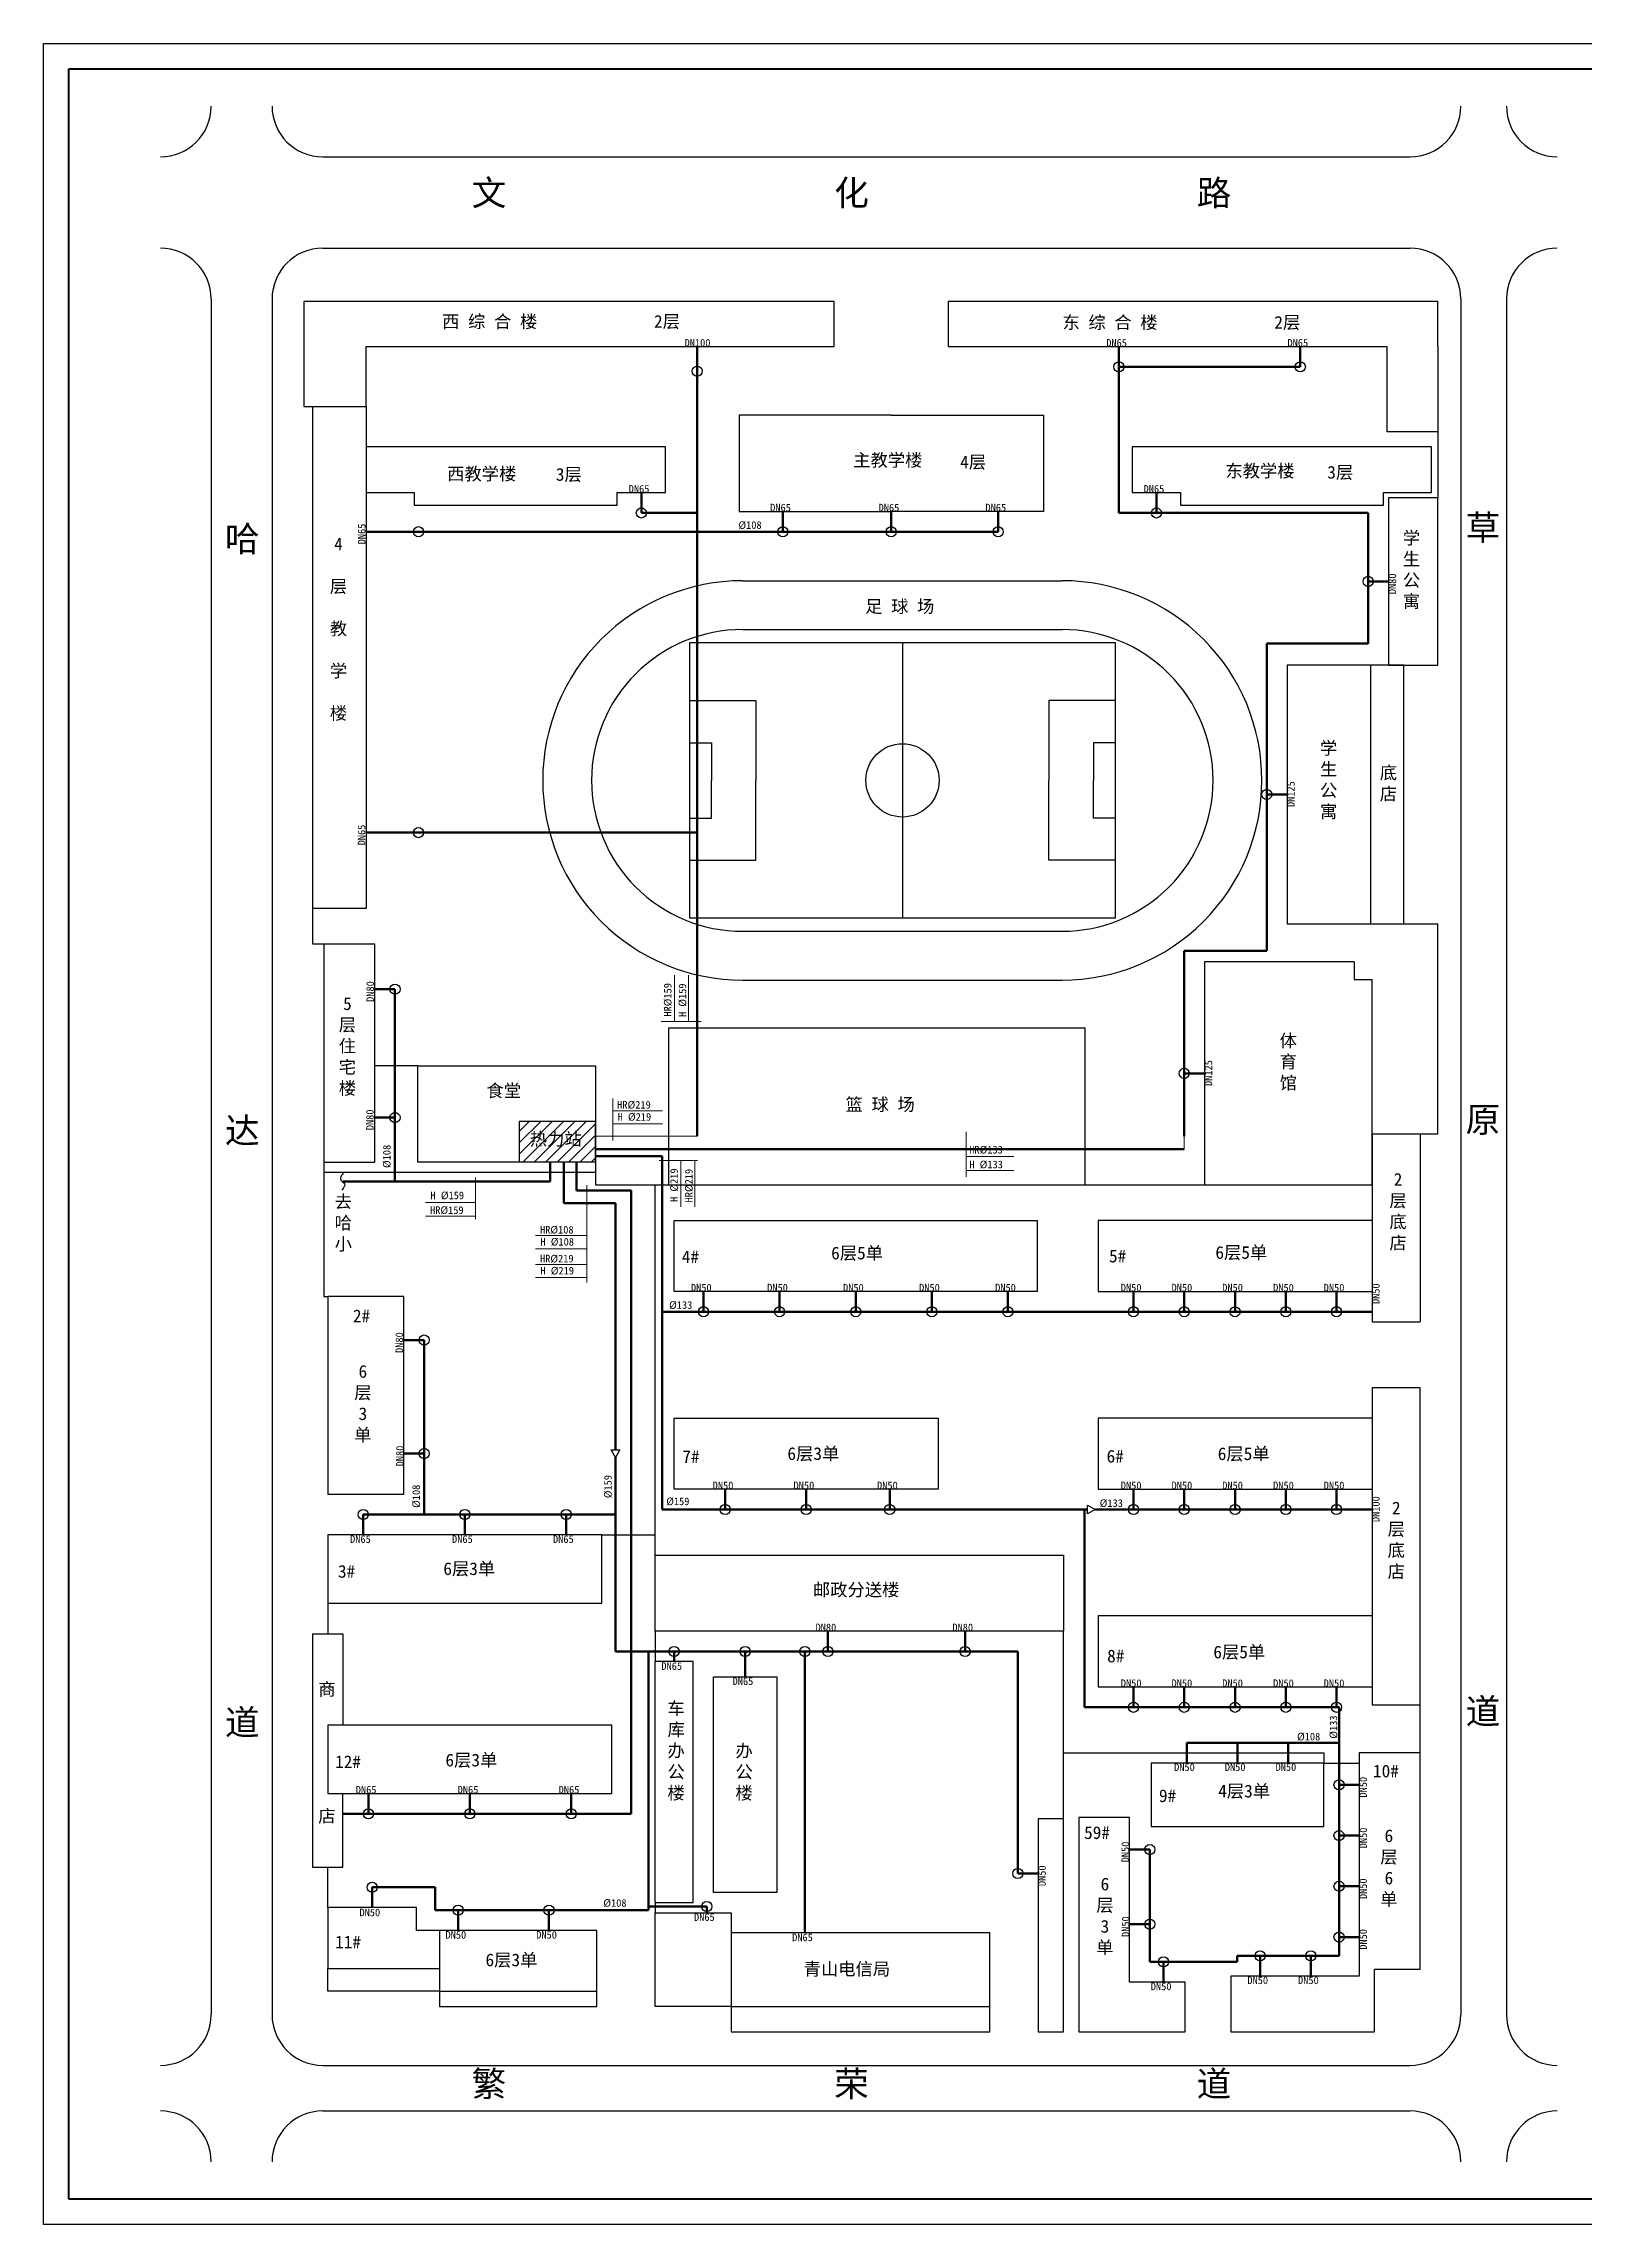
# Model space of a CAD drawing. Header units: millimetres. Extents: x 710 to 1314, y 285 to 715.
# Drawn here: x 710.2 to 1013.8, y 285.3 to 715.3 of the extents above; entities that cross this region are included whole.
import ezdxf

# ---------------------------------------------------------------- set-up
doc = ezdxf.new("R2010")
doc.units = ezdxf.units.MM
doc.layers.add('围栏', color=3, linetype='Continuous')
doc.layers.add('边线', color=1, linetype='Continuous')
doc.layers.add('标注', color=7, linetype='Continuous', lineweight=18)
doc.layers.add('管道', color=7, linetype='Continuous', lineweight=50)

msp = doc.modelspace()

# ---------------------------------------------------------------- hatches: boundary and pattern name
at = {"layer": '标注'}
h = msp.add_hatch(dxfattribs=at)
h.set_pattern_fill('ANSI31', color=5, scale=0.5, style=0)
h.paths.add_polyline_path([(818.93, 494.81), (818.93, 502.81), (803.93, 502.81), (803.93, 494.81)])
h.paths.add_polyline_path([(805.37, 501.24), (817.14, 501.24), (817.14, 496.68), (805.37, 496.68)], flags=24)

# ---------------------------------------------------------------- linework, layer by layer
at = {"lineweight": 40}
for p, q in [((715.18, 290.35), (715.18, 710.35)), ((715.18, 710.35), (1309.18, 710.35)), ((1309.18, 290.35), (715.18, 290.35))]:
    msp.add_line(p, q, dxfattribs=at)
for p, q in [((765.2, 693.01), (979.48, 693.01)), ((765.2, 675.01), (979.48, 675.01)), ((743.2, 665.01), (743.2, 326.71)), ((755.2, 665.01), (755.2, 326.71)), ((769.48, 664.51), (761.48, 664.51)), ((761.48, 664.51), (761.48, 643.81)), ((865.98, 664.51), (769.48, 664.51)), ((865.98, 655.61), (865.98, 664.51)), ((984.98, 664.51), (888.48, 664.51)), ((888.48, 664.51), (888.48, 655.61)), ((984.98, 655.61), (984.98, 664.51)), ((989.48, 665.01), (989.48, 326.71)), ((998.48, 665.01), (998.48, 326.71)), ((773.73, 655.61), (865.98, 655.61)), ((773.73, 643.81), (773.73, 655.61)), ((888.48, 655.61), (974.98, 655.61)), ((974.98, 638.81), (974.98, 655.61)), ((984.98, 655.61), (984.98, 638.81)), ((761.48, 643.81), (773.73, 643.81)), ((763.23, 544.81), (763.23, 643.81)), ((763.23, 643.81), (773.73, 643.81)), ((773.73, 643.81), (773.73, 544.81)), ((877.23, 642.11), (847.23, 642.11)), ((847.23, 642.11), (847.23, 623.11)), ((877.23, 642.11), (907.23, 642.11)), ((907.23, 642.11), (907.23, 623.11)), ((984.98, 638.81), (974.98, 638.81)), ((832.73, 635.81), (773.73, 635.81)), ((773.73, 635.81), (773.73, 626.81)), ((832.73, 626.81), (832.73, 635.81)), ((924.73, 635.81), (924.73, 626.81)), ((983.73, 635.81), (924.73, 635.81)), ((983.73, 626.81), (983.73, 635.81)), ((773.73, 626.81), (783.23, 626.81)), ((783.23, 626.81), (783.23, 624.31)), ((783.23, 624.31), (823.23, 624.31)), ((823.23, 626.81), (832.73, 626.81)), ((823.23, 624.31), (823.23, 626.81)), ((924.73, 626.81), (934.23, 626.81)), ((934.23, 626.81), (934.23, 624.31)), ((934.23, 624.31), (974.23, 624.31)), ((974.23, 624.31), (974.23, 626.81)), ((974.23, 626.81), (983.73, 626.81)), ((974.23, 626.81), (978.23, 626.81)), ((975.23, 625.81), (975.23, 592.81)), ((984.98, 625.81), (975.23, 625.81)), ((984.98, 592.81), (984.98, 625.81)), ((847.23, 623.11), (877.23, 623.11)), ((907.23, 623.11), (877.23, 623.11)), ((847.93, 609.44), (910.91, 609.44)), ((847.93, 599.82), (910.91, 599.82)), ((921.44, 597.19), (837.45, 597.19)), ((837.45, 597.19), (837.45, 542.95)), ((879.44, 597.19), (879.44, 542.95)), ((921.44, 542.95), (921.44, 597.19)), ((978.23, 592.81), (955.23, 592.81)), ((955.23, 592.81), (955.23, 541.81)), ((971.75, 541.81), (971.75, 592.81)), ((975.23, 592.81), (984.98, 592.81)), ((978.23, 541.81), (978.23, 592.81)), ((837.45, 585.82), (850.57, 585.82)), ((850.57, 585.82), (850.57, 570.07)), ((908.31, 585.82), (908.31, 570.07)), ((921.44, 585.82), (908.31, 585.82)), ((837.45, 577.51), (841.82, 577.51)), ((841.82, 577.51), (841.82, 570.07)), ((917.06, 577.51), (917.06, 570.07)), ((921.44, 577.51), (917.06, 577.51)), ((841.82, 562.63), (841.82, 570.07)), ((850.57, 554.32), (850.57, 570.07)), ((908.31, 554.32), (908.31, 570.07)), ((917.06, 562.63), (917.06, 570.07)), ((837.45, 562.63), (841.82, 562.63)), ((921.44, 562.63), (917.06, 562.63)), ((837.45, 554.32), (850.57, 554.32)), ((921.44, 554.32), (908.31, 554.32)), ((773.73, 544.81), (763.23, 544.81)), ((837.45, 542.95), (921.44, 542.95)), ((955.23, 541.81), (978.23, 541.81)), ((775.43, 537.81), (765.43, 537.81)), ((765.43, 537.81), (765.43, 494.81)), ((775.43, 494.81), (775.43, 537.81)), ((847.93, 540.32), (910.91, 540.32)), ((968.48, 534.31), (938.98, 534.31)), ((938.98, 534.31), (938.98, 490.31)), ((968.48, 534.31), (968.48, 530.81)), ((847.93, 530.7), (910.91, 530.7)), ((968.48, 530.81), (971.98, 530.81)), ((971.98, 490.31), (971.98, 530.81)), ((783.93, 494.81), (783.93, 513.81)), ((783.93, 513.81), (818.93, 513.81)), ((818.93, 513.81), (818.93, 494.81)), ((818.93, 502.81), (803.93, 502.81)), ((803.93, 502.81), (803.93, 494.81)), ((818.93, 494.81), (818.93, 502.81)), ((981.48, 500.31), (971.98, 500.31)), ((971.98, 500.31), (971.98, 463.31)), ((981.48, 500.31), (981.48, 463.31)), ((765.43, 494.81), (775.43, 494.81)), ((818.93, 494.81), (783.93, 494.81)), ((938.98, 490.31), (971.98, 490.31)), ((834.48, 469.31), (834.48, 483.31)), ((834.48, 483.31), (905.98, 483.31)), ((905.98, 483.31), (905.98, 469.31)), ((971.98, 483.31), (917.98, 483.31)), ((917.98, 483.31), (917.98, 469.31)), ((971.98, 483.31), (971.98, 469.31)), ((905.98, 469.31), (834.48, 469.31)), ((917.98, 469.31), (971.98, 469.31)), ((781.18, 468.31), (766.18, 468.31)), ((766.18, 468.31), (766.18, 429.31)), ((781.18, 429.31), (781.18, 468.31)), ((971.98, 463.31), (981.48, 463.31)), ((981.48, 450.31), (971.98, 450.31)), ((971.98, 450.31), (971.98, 391.31)), ((981.48, 387.81), (981.48, 450.31)), ((834.48, 430.31), (834.48, 444.31)), ((834.48, 444.31), (886.48, 444.31)), ((886.48, 444.31), (886.48, 430.31)), ((917.98, 444.31), (917.98, 430.31)), ((971.98, 444.31), (917.98, 444.31)), ((971.98, 444.31), (971.98, 430.31)), ((886.48, 430.31), (834.48, 430.31)), ((917.98, 430.31), (971.98, 430.31)), ((766.18, 429.31), (781.18, 429.31)), ((820.18, 421.31), (766.18, 421.31)), ((766.18, 421.31), (766.18, 407.81)), ((820.18, 407.81), (820.18, 421.31)), ((830.68, 402.31), (830.68, 417.31)), ((830.68, 417.31), (911.18, 417.31)), ((911.18, 417.31), (911.18, 402.31)), ((766.18, 407.81), (820.18, 407.81)), ((917.98, 405.31), (917.98, 391.31)), ((971.98, 405.31), (917.98, 405.31)), ((971.98, 405.31), (971.98, 391.31)), ((911.18, 402.31), (830.68, 402.31)), ((911.18, 402.31), (842.18, 402.31)), ((830.68, 348.81), (830.68, 396.31)), ((838.18, 396.31), (830.68, 396.31)), ((838.18, 348.81), (838.18, 396.31)), ((842.18, 393.31), (854.68, 393.31)), ((842.18, 350.81), (842.18, 393.31)), ((854.68, 393.31), (854.68, 350.81)), ((917.98, 391.31), (971.98, 391.31)), ((971.98, 391.31), (971.98, 387.81)), ((971.98, 387.81), (981.48, 387.81)), ((962.48, 376.31), (928.48, 376.31)), ((928.48, 376.31), (928.48, 363.81)), ((962.48, 363.81), (962.48, 376.31)), ((981.48, 378.31), (969.48, 378.31)), ((969.48, 378.31), (969.48, 334.31)), ((981.48, 335.61), (981.48, 378.31)), ((924.18, 365.61), (914.18, 365.61)), ((914.18, 365.61), (914.18, 323.31)), ((924.18, 333.11), (924.18, 365.61)), ((911.18, 365.31), (906.18, 365.31)), ((906.18, 365.31), (906.18, 323.31)), ((911.18, 323.31), (911.18, 365.31)), ((928.48, 363.81), (962.48, 363.81)), ((830.68, 348.81), (838.18, 348.81)), ((854.68, 350.81), (842.18, 350.81)), ((783.68, 347.81), (766.18, 347.81)), ((766.18, 347.81), (766.18, 335.81)), ((783.68, 343.31), (783.68, 347.81)), ((830.68, 328.31), (830.68, 346.81)), ((830.68, 346.81), (845.68, 346.81)), ((845.68, 346.81), (845.68, 342.81)), ((788.18, 343.31), (783.68, 343.31)), ((819.18, 343.31), (788.18, 343.31)), ((788.18, 343.31), (788.18, 331.31)), ((819.18, 331.31), (819.18, 343.31)), ((896.68, 342.81), (845.68, 342.81)), ((845.68, 342.81), (845.68, 328.31)), ((896.68, 328.31), (896.68, 342.81)), ((766.18, 331.31), (766.18, 335.81)), ((766.18, 335.81), (788.18, 335.81)), ((972.48, 323.31), (972.48, 335.61)), ((981.48, 335.61), (972.48, 335.61)), ((788.18, 331.31), (766.18, 331.31)), ((788.18, 331.31), (819.18, 331.31)), ((788.18, 331.31), (788.18, 328.31)), ((819.18, 328.31), (819.18, 331.31)), ((935.18, 333.11), (924.18, 333.11)), ((935.18, 323.31), (935.18, 333.11)), ((969.48, 334.31), (944.18, 334.31)), ((944.18, 334.31), (944.18, 323.31)), ((788.18, 328.31), (819.18, 328.31)), ((845.68, 328.31), (830.68, 328.31)), ((845.68, 328.31), (896.68, 328.31)), ((845.68, 328.31), (845.68, 323.31)), ((896.68, 323.31), (896.68, 328.31)), ((845.68, 323.31), (896.68, 323.31)), ((906.18, 323.31), (911.18, 323.31)), ((914.18, 323.31), (935.18, 323.31)), ((944.18, 323.31), (972.48, 323.31)), ((765.2, 316.71), (979.48, 316.71)), ((765.2, 307.71), (979.48, 307.71))]:
    msp.add_line(p, q)
at = {"color": 1}
for p, q in [((763.17, 401.81), (769.17, 401.81)), ((763.17, 401.81), (763.17, 355.81)), ((769.17, 401.81), (769.17, 383.81)), ((822.18, 383.81), (766.18, 383.81)), ((766.18, 383.81), (766.18, 370.31)), ((822.18, 370.31), (822.18, 383.81)), ((766.18, 370.31), (822.18, 370.31)), ((769.17, 355.81), (769.17, 370.31)), ((763.17, 355.81), (769.17, 355.81))]:
    msp.add_line(p, q, dxfattribs=at)
for points in [[(822.9, 436.59), (822.03, 438.09), (823.76, 438.09)], [(917.43, 426.31), (915.93, 425.44), (915.93, 427.18)]]:
    msp.add_lwpolyline(points, close=True)
for centre, radius in [((838.98, 650.74), 1), ((922.08, 651.61), 1), ((957.85, 651.61), 1), ((827.98, 622.81), 1), ((929.48, 622.81), 1), ((784.06, 619.11), 1), ((855.87, 619.11), 1), ((877.23, 619.11), 1), ((898.3, 619.11), 1), ((971.23, 609.31), 1), ((879.44, 570.07), 7.22), ((951.23, 567.31), 1), ((784.06, 559.77), 1), ((779.43, 528.91), 1), ((934.98, 512.31), 1), ((779.43, 503.58), 1), ((840.23, 465.31), 1), ((855.23, 465.31), 1), ((870.23, 465.31), 1), ((885.23, 465.31), 1), ((900.23, 465.31), 1), ((924.98, 465.31), 1), ((934.98, 465.31), 1), ((944.98, 465.31), 1), ((954.98, 465.31), 1), ((964.98, 465.31), 1), ((785.18, 459.72), 1), ((785.18, 437.33), 1), ((773.18, 425.31), 1), ((793.18, 425.31), 1), ((813.18, 425.31), 1), ((844.5, 426.31), 1), ((860.48, 426.31), 1), ((876.92, 426.31), 1), ((924.98, 426.31), 1), ((934.98, 426.31), 1), ((944.98, 426.31), 1), ((954.98, 426.31), 1), ((964.98, 426.31), 1), ((834.43, 398.31), 1), ((848.43, 398.31), 1), ((860.22, 398.31), 1), ((864.76, 398.31), 1), ((891.78, 398.31), 1), ((924.98, 387.31), 1), ((934.98, 387.31), 1), ((944.98, 387.31), 1), ((954.98, 387.31), 1), ((964.98, 387.31), 1), ((965.48, 372.01), 1), ((965.48, 362.01), 1), ((928.18, 359.24), 1), ((774.93, 351.81), 1), ((902.18, 354.52), 1), ((965.48, 352.01), 1), ((791.87, 347.31), 1), ((809.78, 347.31), 1), ((840.87, 348.04), 1), ((928.18, 344.52), 1), ((965.48, 342.01), 1), ((930.89, 337.11), 1), ((949.92, 338.31), 1), ((959.92, 338.31), 1)]:
    msp.add_circle(centre, radius)
for centre in [(774.18, 366.31), (794.18, 366.31), (814.18, 366.31)]:
    msp.add_circle(centre, 1, dxfattribs=at)
for centre, radius, start, end in [((733.2, 703.01), 10, 270, 0), ((765.2, 703.01), 10, 180, 270), ((979.48, 703.01), 10, 270, 0), ((1008.48, 703.01), 10, 180, 270), ((733.2, 665.01), 10, 0, 90), ((765.2, 665.01), 10, 90, 180), ((979.48, 665.01), 10, 0, 90), ((1008.48, 665.01), 10, 90, 180), ((847.91, 570.07), 39.37, 89.9716, 180.0001), ((910.91, 570.07), 39.37, 359.9999, 90), ((847.91, 570.07), 29.75, 89.9716, 180.0001), ((910.91, 570.07), 29.75, 359.9999, 90), ((847.91, 570.07), 39.37, 179.9999, 270.0284), ((847.91, 570.07), 29.75, 179.9999, 270.0284), ((910.91, 570.07), 29.75, 270, 0.0001), ((910.91, 570.07), 39.37, 270, 0.0001), ((733.2, 326.71), 10, 270, 0), ((765.2, 326.71), 10, 180, 270), ((979.48, 326.71), 10, 270, 0), ((1008.48, 326.71), 10, 180, 270), ((733.2, 297.71), 10, 360, 90), ((765.2, 297.71), 10, 90, 180), ((979.48, 297.71), 10, 360, 90), ((1008.48, 297.71), 10, 90, 180)]:
    msp.add_arc(centre, radius, start, end)
msp.add_open_spline([(769.21, 492.61), (769.04, 492.49), (768.25, 491.13), (770.01, 490.68), (769.32, 489.75), (768.98, 489.27)], degree=3, knots=[0.631926, 0.631926, 0.631926, 0.631926, 2.213781, 4.889652, 7.635701, 7.635701, 7.635701, 7.635701])
at = {"layer": '围栏'}
for p, q in [((984.98, 638.81), (984.98, 625.81)), ((763.23, 537.81), (763.23, 544.81)), ((978.23, 541.81), (984.98, 541.81)), ((984.98, 500.31), (984.98, 541.81)), ((765.43, 537.81), (763.23, 537.81)), ((833.43, 490.31), (833.43, 521.31)), ((833.43, 521.31), (915.48, 521.31)), ((915.48, 490.31), (915.48, 521.31)), ((783.93, 513.81), (775.43, 513.81)), ((984.98, 500.31), (981.48, 500.31)), ((765.43, 494.81), (765.43, 492.81)), ((818.93, 494.81), (818.93, 490.31)), ((765.43, 492.81), (818.93, 492.81)), ((765.43, 492.81), (765.43, 468.31)), ((818.93, 490.31), (938.98, 490.31)), ((818.93, 490.31), (833.43, 490.31)), ((830.68, 417.31), (830.68, 490.31)), ((765.43, 468.31), (766.18, 468.31)), ((820.18, 421.31), (830.68, 421.31)), ((766.18, 407.81), (766.18, 401.81)), ((830.68, 402.31), (830.68, 396.31)), ((911.18, 365.31), (911.18, 402.31)), ((981.48, 378.31), (981.48, 387.81)), ((911.18, 378.31), (962.48, 378.31)), ((962.48, 378.31), (962.48, 376.31)), ((962.48, 376.31), (969.48, 376.31)), ((766.18, 347.81), (766.18, 355.81)), ((830.68, 348.81), (830.68, 346.81))]:
    msp.add_line(p, q, dxfattribs=at)
at = {"layer": '标注'}
for p, q in [((834.54, 522.52), (834.54, 531.69)), ((837.25, 522.52), (837.25, 531.66)), ((839.8, 522.52), (831.9, 522.52)), ((822.33, 499.07), (822.33, 507.32)), ((822.33, 504.94), (832.15, 504.94)), ((838.98, 499.92), (818.93, 499.92)), ((822.33, 502.37), (832.15, 502.37)), ((838.98, 499.92), (838.98, 499.92)), ((892.01, 491.91), (892.01, 500.79)), ((934.98, 499.92), (934.98, 497.36)), ((803.93, 494.81), (818.93, 494.81)), ((839.03, 495.14), (831.49, 495.14)), ((835.79, 485.96), (835.79, 495.14)), ((838.49, 485.96), (838.49, 495.14)), ((892.01, 495.88), (901.42, 495.88)), ((795.27, 483.53), (795.27, 491.78)), ((817.21, 471.1), (817.21, 490.29)), ((892.01, 493.18), (901.42, 493.18)), ((785.45, 486.87), (795.27, 486.87)), ((785.45, 484.17), (795.27, 484.17)), ((807.11, 480.31), (817.21, 480.31)), ((807.11, 477.73), (817.21, 477.73)), ((807.11, 474.61), (817.21, 474.61)), ((807.11, 472.03), (817.21, 472.03))]:
    msp.add_line(p, q, dxfattribs=at)
at = {"layer": '管道'}
for p, q in [((838.98, 499.92), (838.98, 655.61)), ((922.08, 622.81), (922.08, 655.61)), ((957.85, 655.61), (957.85, 651.61)), ((957.85, 651.61), (922.08, 651.61)), ((827.98, 626.81), (827.98, 622.81)), ((929.48, 626.81), (929.48, 622.81)), ((827.98, 622.81), (838.98, 622.81)), ((855.87, 623.11), (855.87, 619.11)), ((877.23, 623.11), (877.23, 619.11)), ((898.3, 623.11), (898.3, 619.11)), ((971.23, 622.81), (922.08, 622.81)), ((971.23, 597.04), (971.23, 622.81)), ((898.3, 619.11), (773.73, 619.11)), ((971.23, 609.31), (975.23, 609.31)), ((951.23, 536.46), (951.23, 597.04)), ((951.23, 597.04), (971.23, 597.04)), ((951.23, 567.31), (955.23, 567.31)), ((838.98, 559.77), (773.73, 559.77)), ((934.98, 499.92), (934.98, 536.46)), ((934.98, 536.46), (951.23, 536.46)), ((775.43, 528.91), (779.43, 528.91)), ((779.43, 528.91), (779.43, 490.97)), ((938.98, 512.31), (934.98, 512.31)), ((775.43, 503.58), (779.43, 503.58)), ((810.02, 490.97), (810.02, 494.81)), ((812.73, 494.81), (812.73, 486.7)), ((818.93, 497.36), (934.98, 497.36)), ((818.93, 496.01), (832.07, 496.01)), ((832.07, 496.01), (832.07, 426.31)), ((810.02, 490.97), (769.24, 490.97)), ((822.9, 486.7), (812.73, 486.7)), ((822.9, 486.7), (822.9, 438.09)), ((840.23, 469.31), (840.23, 465.31)), ((855.23, 469.31), (855.23, 465.31)), ((870.23, 469.31), (870.23, 465.31)), ((885.23, 469.31), (885.23, 465.31)), ((900.23, 469.31), (900.23, 465.31)), ((924.98, 469.31), (924.98, 465.31)), ((934.98, 469.31), (934.98, 465.31)), ((944.98, 469.31), (944.98, 465.31)), ((954.98, 469.31), (954.98, 465.31)), ((964.98, 469.31), (964.98, 465.31)), ((971.98, 465.31), (832.07, 465.31)), ((781.18, 459.72), (785.18, 459.72)), ((785.18, 459.72), (785.18, 425.31)), ((781.18, 437.33), (785.18, 437.33)), ((822.9, 436.59), (822.9, 398.31)), ((844.5, 430.31), (844.5, 426.31)), ((860.48, 430.31), (860.48, 426.31)), ((876.92, 430.31), (876.92, 426.31)), ((924.98, 430.31), (924.98, 426.31)), ((934.98, 430.31), (934.98, 426.31)), ((944.98, 430.31), (944.98, 426.31)), ((954.98, 430.31), (954.98, 426.31)), ((964.98, 430.31), (964.98, 426.31)), ((915.93, 426.31), (832.07, 426.31)), ((915.29, 387.31), (915.29, 426.31)), ((971.98, 426.31), (917.43, 426.31)), ((773.18, 421.31), (773.18, 425.31)), ((773.18, 425.31), (822.9, 425.31)), ((793.18, 421.31), (793.18, 425.31)), ((813.18, 421.31), (813.18, 425.31)), ((864.76, 402.31), (864.76, 398.31)), ((891.78, 402.31), (891.78, 398.31)), ((902.18, 398.31), (822.9, 398.31)), ((829.42, 398.31), (829.42, 347.31)), ((834.43, 396.31), (834.43, 398.31)), ((848.43, 393.31), (848.43, 398.31)), ((860.22, 398.31), (860.22, 342.81)), ((902.18, 398.31), (902.18, 354.52)), ((924.98, 391.31), (924.98, 387.31)), ((934.98, 391.31), (934.98, 387.31)), ((944.98, 391.31), (944.98, 387.31)), ((954.98, 391.31), (954.98, 387.31)), ((964.98, 391.31), (964.98, 387.31)), ((964.98, 387.31), (915.29, 387.31)), ((965.48, 387.31), (964.98, 387.31)), ((965.48, 338.31), (965.48, 387.31)), ((935.48, 380.31), (935.48, 376.31)), ((935.48, 380.31), (965.48, 380.31)), ((945.48, 380.31), (945.48, 376.31)), ((955.48, 380.31), (955.48, 376.31)), ((969.48, 372.01), (965.48, 372.01)), ((969.48, 362.01), (965.48, 362.01)), ((928.18, 359.24), (924.18, 359.24)), ((928.18, 337.11), (928.18, 359.24)), ((906.18, 354.52), (902.18, 354.52)), ((774.93, 347.81), (774.93, 351.81)), ((774.93, 351.81), (787.35, 351.81)), ((787.35, 351.81), (787.35, 347.31)), ((969.48, 352.01), (965.48, 352.01)), ((787.35, 347.31), (829.42, 347.31)), ((791.87, 343.31), (791.87, 347.31)), ((809.78, 343.31), (809.78, 347.31)), ((829.42, 348.04), (840.87, 348.04)), ((840.87, 348.04), (840.87, 346.81)), ((928.18, 344.52), (924.18, 344.52)), ((969.48, 342.01), (965.48, 342.01)), ((945.43, 337.11), (928.18, 337.11)), ((930.89, 333.11), (930.89, 337.11)), ((965.48, 338.31), (945.43, 338.31)), ((945.43, 338.31), (945.43, 337.11)), ((949.92, 334.31), (949.92, 338.31)), ((959.92, 334.31), (959.92, 338.31))]:
    msp.add_line(p, q, dxfattribs=at)
at = {"layer": '管道', "color": 1}
for p, q in [((815.22, 494.81), (815.22, 489.2)), ((815.22, 489.2), (825.97, 489.2)), ((825.97, 489.2), (825.97, 366.31)), ((774.18, 370.31), (774.18, 366.31)), ((794.18, 370.31), (794.18, 366.31)), ((814.18, 370.31), (814.18, 366.31)), ((769.17, 366.31), (825.97, 366.31))]:
    msp.add_line(p, q, dxfattribs=at)
at = {"layer": '边线'}
for p, q in [((710.18, 715.35), (1314.18, 715.35)), ((710.18, 285.35), (710.18, 715.35)), ((1314.18, 285.35), (710.18, 285.35))]:
    msp.add_line(p, q, dxfattribs=at)

# ---------------------------------------------------------------- texts
at = {"layer": '标注'}
for s, insert, char_height, width, attachment_point in [('{\\fSimSun|b0|i0|c134|p54;文                   化                   路}', (794.55, 688.43), 5, 164.5691, 1), ('{\\fSimSun|b0|i0|c134|p54;西 综 合 楼}', (788.72, 661.8), 2.5, 57.6004, 1), ('2{\\fSimSun|b0|i0|c134|p54;层}', (830.47, 661.82), 2.5, 16.9061, 1), ('{\\fSimSun|b0|i0|c134|p54;东 综 合 楼}', (910.98, 661.62), 2.5, 57.6004, 1), ('2{\\fSimSun|b0|i0|c134|p54;层}', (952.72, 661.64), 2.5, 16.9061, 1), ('DN100', (836.5, 657.11), 1.5, 6.3469, 1), ('DN65', (919.6, 657.11), 1.5, 6.3469, 1), ('DN65', (955.32, 657.11), 1.5, 6.3469, 1), ('{\\fSimSun|b0|i0|c134|p54;西教学楼}', (789.71, 631.77), 2.5, 25.2363, 1), ('{\\fSimSun|b0|i0|c134|p54;主教学楼}', (869.73, 634.47), 2.5, 19.0996, 1), ('4{\\fSimSun|b0|i0|c134|p54;层}', (890.82, 634.11), 2.5, 7.3304, 1), ('{\\fSimSun|b0|i0|c134|p54;东教学楼}', (943.09, 632.35), 2.5, 23.9398, 1), ('3{\\fSimSun|b0|i0|c134|p54;层}', (963.16, 632.08), 2.5, 7.3304, 1), ('3{\\fSimSun|b0|i0|c134|p54;层}', (811.13, 631.66), 2.5, 7.3304, 1), ('DN65', (825.49, 628.31), 1.5, 6.3469, 1), ('DN65', (926.96, 628.31), 1.5, 6.3469, 1), ('DN65', (853.37, 624.61), 1.5, 6.3469, 1), ('DN65', (874.74, 624.61), 1.5, 6.3469, 1), ('DN65', (895.8, 624.61), 1.5, 6.3469, 1), ('{\\fSimSun|b0|i0|c134|p54;哈\\P\\P\\P\\P\\P\\P\\P\\P\\P\\P\\P\\P\\P\\P达\\P\\P\\P\\P\\P\\P\\P\\P\\P\\P\\P\\P\\P\\P道}', (745.91, 620.22), 5, 6.9412, 1), ('%%C108', (847.11, 621.17), 1.5, 12.0804, 1), ('{\\fSimSun|b0|i0|c134|p54;学生公寓}', (978.05, 619.14), 2.5, 3.5944, 1), ('{\\fSimSun|b0|i0|c134|p54;草\\P\\P\\P\\P\\P\\P\\P\\P\\P\\P\\P\\P\\P\\P原\\P\\P\\P\\P\\P\\P\\P\\P\\P\\P\\P\\P\\P\\P道}', (990.44, 622.4), 5, 6.9412, 1), ('4\\P\\P{\\fSimSun|b0|i0|c134|p54;层\\P\\P教\\P\\P学\\P\\P楼}', (768.29, 599.87), 2.5, 3.5093, 5), ('{\\fSimSun|b0|i0|c134|p54; 足 球 场}', (870.39, 605.64), 2.5, 24.9445, 1), ('{\\fSimSun|b0|i0|c134|p54;学生公寓}', (961.72, 577.69), 2.5, 3.5944, 1), ('{\\fSimSun|b0|i0|c134|p54;底店}', (973.51, 572.84), 2.5, 3.2714, 1), ('5{\\fSimSun|b0|i0|c134|p54;层住宅楼}', (770.05, 517.57), 2.5, 2.7955, 5), ('{\\fSimSun|b0|i0|c134|p54;体育馆}', (953.78, 520.02), 2.5, 2.999, 1), ('{\\fSimSun|b0|i0|c134|p54;食堂}', (797.45, 510.14), 2.5, 11.4248, 1), ('{\\fSimSun|b0|i0|c134|p54;篮 球 场}', (868.24, 507.43), 2.5, 23.1499, 1), ('HR%%C219', (823.22, 506.86), 1.5, 11.9811, 1), ('H %%C219', (823.3, 504.48), 1.5, 11.8997, 1), ('{\\fSimSun|b0|i0|c134|p54;热力站}', (806, 500.61), 2.5, 17.3264, 1), ('HR%%C133', (892.6, 498), 1.5, 13.5629, 1), ('H %%C133', (892.62, 495.09), 1.5, 13.5393, 1), ('2{\\fSimSun|b0|i0|c134|p54;层底店}', (977.11, 485), 2.5, 2.7955, 5), ('{\\fSimSun|b0|i0|c134|p54;去哈小}', (767.54, 488.26), 2.5, 2.5049, 1), ('HR%%C159', (786.34, 486.09), 1.5, 11.9811, 1), ('H %%C159', (786.43, 488.99), 1.5, 11.8997, 1), ('4#', (835.95, 477.38), 2.5, 8.641, 1), ('6{\\fSimSun|b0|i0|c134|p54;层}5{\\fSimSun|b0|i0|c134|p54;单}', (865.39, 478.13), 2.5, 22.3002, 1), ('5#', (920.15, 477.53), 2.5, 8.641, 1), ('6{\\fSimSun|b0|i0|c134|p54;层}5{\\fSimSun|b0|i0|c134|p54;单}', (941.11, 478.24), 2.5, 21.4345, 1), ('HR%%C219', (808.01, 476.53), 1.5, 11.9811, 1), ('H %%C219', (808.09, 474.15), 1.5, 11.8997, 1), ('DN50', (837.75, 470.81), 1.5, 6.3469, 1), ('DN50', (852.78, 470.81), 1.5, 6.3469, 1), ('DN50', (867.73, 470.81), 1.5, 6.3469, 1), ('DN50', (882.72, 470.81), 1.5, 6.3469, 1), ('DN50', (897.71, 470.81), 1.5, 6.3469, 1), ('DN50', (922.47, 470.81), 1.5, 6.3469, 1), ('DN50', (932.47, 470.81), 1.5, 6.3469, 1), ('DN50', (942.46, 470.81), 1.5, 6.3469, 1), ('DN50', (952.49, 470.81), 1.5, 6.3469, 1), ('DN50', (962.46, 470.81), 1.5, 6.3469, 1), ('2#', (771.14, 465.73), 2.5, 8.641, 1), ('%%C133', (833.45, 467.38), 1.5, 9.9494, 1), ('6{\\fSimSun|b0|i0|c134|p54;层}3{\\fSimSun|b0|i0|c134|p54;单}', (773.1, 447.15), 2.5, 2.7955, 5), ('6{\\fSimSun|b0|i0|c134|p54;层}3{\\fSimSun|b0|i0|c134|p54;单}', (856.77, 438.58), 2.5, 22.3002, 1), ('6{\\fSimSun|b0|i0|c134|p54;层}5{\\fSimSun|b0|i0|c134|p54;单}', (941.58, 438.55), 2.5, 22.3002, 1), ('7#', (836.06, 437.97), 2.5, 8.641, 1), ('6#', (919.67, 438.06), 2.5, 8.641, 1), ('DN50', (842.04, 431.81), 1.5, 6.3469, 1), ('DN50', (857.97, 431.81), 1.5, 6.3469, 1), ('DN50', (874.43, 431.81), 1.5, 6.3469, 1), ('DN50', (922.47, 431.81), 1.5, 6.3469, 1), ('DN50', (932.47, 431.81), 1.5, 6.3469, 1), ('DN50', (942.46, 431.81), 1.5, 6.3469, 1), ('DN50', (952.49, 431.81), 1.5, 6.3469, 1), ('DN50', (962.46, 431.81), 1.5, 6.3469, 1), ('%%C159', (832.88, 428.67), 1.5, 9.9494, 1), ('%%C133', (918.31, 428.32), 1.5, 9.9494, 1), ('2{\\fSimSun|b0|i0|c134|p54;层底店}', (976.76, 420.22), 2.5, 2.7955, 5), ('DN65', (770.58, 421.22), 1.5, 6.3469, 1), ('DN65', (790.67, 421.22), 1.5, 6.3469, 1), ('DN65', (810.57, 421.22), 1.5, 6.3469, 1), ('3#', (768.19, 415.36), 2.5, 8.641, 1), ('6{\\fSimSun|b0|i0|c134|p54;层}3{\\fSimSun|b0|i0|c134|p54;单}', (788.96, 415.89), 2.5, 22.3002, 1), ('{\\fSimSun|b0|i0|c134|p54;邮政分送楼}', (861.79, 411.74), 2.5, 22.5204, 1), ('DN80', (862.31, 403.81), 1.5, 6.3469, 1), ('DN80', (889.28, 403.81), 1.5, 6.3469, 1), ('DN65', (831.93, 396.18), 1.5, 6.3469, 1), ('8#', (919.78, 398.68), 2.5, 8.641, 1), ('6{\\fSimSun|b0|i0|c134|p54;层}5{\\fSimSun|b0|i0|c134|p54;单}', (940.71, 399.46), 2.5, 22.3002, 1), ('DN65', (845.96, 393.21), 1.5, 6.3469, 1), ('DN50', (922.47, 392.81), 1.5, 6.3469, 1), ('DN50', (932.47, 392.81), 1.5, 6.3469, 1), ('DN50', (942.46, 392.81), 1.5, 6.3469, 1), ('DN50', (952.49, 392.81), 1.5, 6.3469, 1), ('DN50', (962.46, 392.81), 1.5, 6.3469, 1), ('{\\fSimSun|b0|i0|c134|p54;车库办公楼}', (833.13, 388.34), 2.5, 2.1229, 1), ('{\\fSimSun|b0|i0|c134|p54;办公楼}', (846.53, 379.99), 2.5, 3.9805, 1), ('%%C108', (957.21, 382.29), 1.5, 12.0804, 1), ('DN50', (932.98, 376.24), 1.5, 6.3469, 1), ('DN50', (942.97, 376.26), 1.5, 6.3469, 1), ('DN50', (952.97, 376.27), 1.5, 6.3469, 1), ('10#', (972.18, 375.98), 2.5, 9.7646, 1), ('9#', (929.99, 371.12), 2.5, 8.641, 1), ('4{\\fSimSun|b0|i0|c134|p54;层}3{\\fSimSun|b0|i0|c134|p54;单}', (941.67, 372.04), 2.5, 22.3002, 1), ('59#', (915.24, 363.84), 2.5, 10.4353, 1), ('6{\\fSimSun|b0|i0|c134|p54;层}6{\\fSimSun|b0|i0|c134|p54;单}', (975.31, 355.59), 2.5, 2.7955, 5), ('6{\\fSimSun|b0|i0|c134|p54;层}3{\\fSimSun|b0|i0|c134|p54;单}', (919.34, 346.07), 2.5, 2.7955, 5), ('%%C108', (820.49, 349.48), 1.5, 12.0804, 1), ('DN50', (772.43, 347.61), 1.5, 6.3469, 1), ('DN65', (838.36, 346.69), 1.5, 6.3469, 1), ('11#', (767.63, 342.27), 2.5, 8.641, 1), ('DN50', (789.38, 343.19), 1.5, 6.3469, 1), ('DN50', (807.26, 343.19), 1.5, 6.3469, 1), ('DN65', (857.7, 342.69), 1.5, 6.3469, 1), ('6{\\fSimSun|b0|i0|c134|p54;层}3{\\fSimSun|b0|i0|c134|p54;单}', (797.27, 338.75), 2.5, 22.3002, 1), ('{\\fSimSun|b0|i0|c134|p54;青山电信局}', (859.97, 336.96), 2.5, 24.0711, 1), ('DN50', (928.38, 333.03), 1.5, 6.3469, 1), ('DN50', (947.42, 334.23), 1.5, 6.3469, 1), ('DN50', (957.4, 334.23), 1.5, 6.3469, 1), ('{\\fSimSun|b0|i0|c134|p54;繁                   荣                   道}', (794.54, 315.57), 5, 164.4692, 1)]:
    msp.add_mtext(s, dxfattribs=dict(at, insert=insert, char_height=char_height, width=width, attachment_point=attachment_point))
at = {"layer": '标注', "char_height": 1.5, "attachment_point": 1, "rotation": 90}
for s, insert, width in [('DN65', (772.12, 616.62), 3.133), ('DN80', (975.23, 606.79), 3.133), ('DN125', (955.23, 564.81), 3.133), ('DN65', (772.09, 557.26), 3.133), ('DN80', (773.77, 526.4), 3.133), ('HR%%C159', (832.42, 523.49), 11.8997), ('H %%C159', (835.33, 523.41), 11.9811), ('DN125', (938.98, 509.81), 3.133), ('DN80', (773.73, 501.1), 3.133), ('%%C108', (777.05, 493.64), 10.7711), ('H %%C219', (833.67, 486.94), 11.8997), ('HR%%C219', (836.58, 486.86), 11.9811), ('DN50', (971.98, 466.82), 3.133), ('DN80', (779.52, 457.18), 3.133), ('DN80', (779.63, 434.82), 3.133), ('%%C108', (782.84, 426.63), 10.7711), ('%%C159', (820.63, 428.54), 10.7711), ('DN100', (971.98, 423.82), 3.133), ('%%C133', (963.63, 381.12), 10.7711), ('DN50', (969.48, 369.51), 3.133), ('DN50', (969.48, 359.5), 3.133), ('DN50', (922.6, 356.74), 3.133), ('DN50', (906.18, 352.05), 3.133), ('DN50', (969.48, 349.49), 3.133), ('DN50', (922.64, 342.02), 3.133), ('DN50', (969.48, 339.5), 3.133)]:
    msp.add_mtext(s, dxfattribs=dict(at, insert=insert, width=width))
at = {"layer": '标注', "color": 1, "attachment_point": 1}
for s, insert, char_height, width in [('HR%%C108', (808.01, 482.22), 1.5, 11.9811), ('H %%C108', (808.09, 479.85), 1.5, 11.8997), ('{\\fSimSun|b0|i0|c134|p54;商\\P\\P\\P\\P\\P\\P店}', (764.31, 392.13), 2.5, 3.3386), ('6{\\fSimSun|b0|i0|c134|p54;层}3{\\fSimSun|b0|i0|c134|p54;单}', (789.37, 378.15), 2.5, 22.3002), ('12#', (767.62, 377.81), 2.5, 8.641), ('DN65', (771.7, 371.81), 1.5, 6.3469), ('DN65', (791.78, 371.81), 1.5, 6.3469), ('DN65', (811.68, 371.81), 1.5, 6.3469)]:
    msp.add_mtext(s, dxfattribs=dict(at, insert=insert, char_height=char_height, width=width))

doc.saveas('drawing.dxf')
